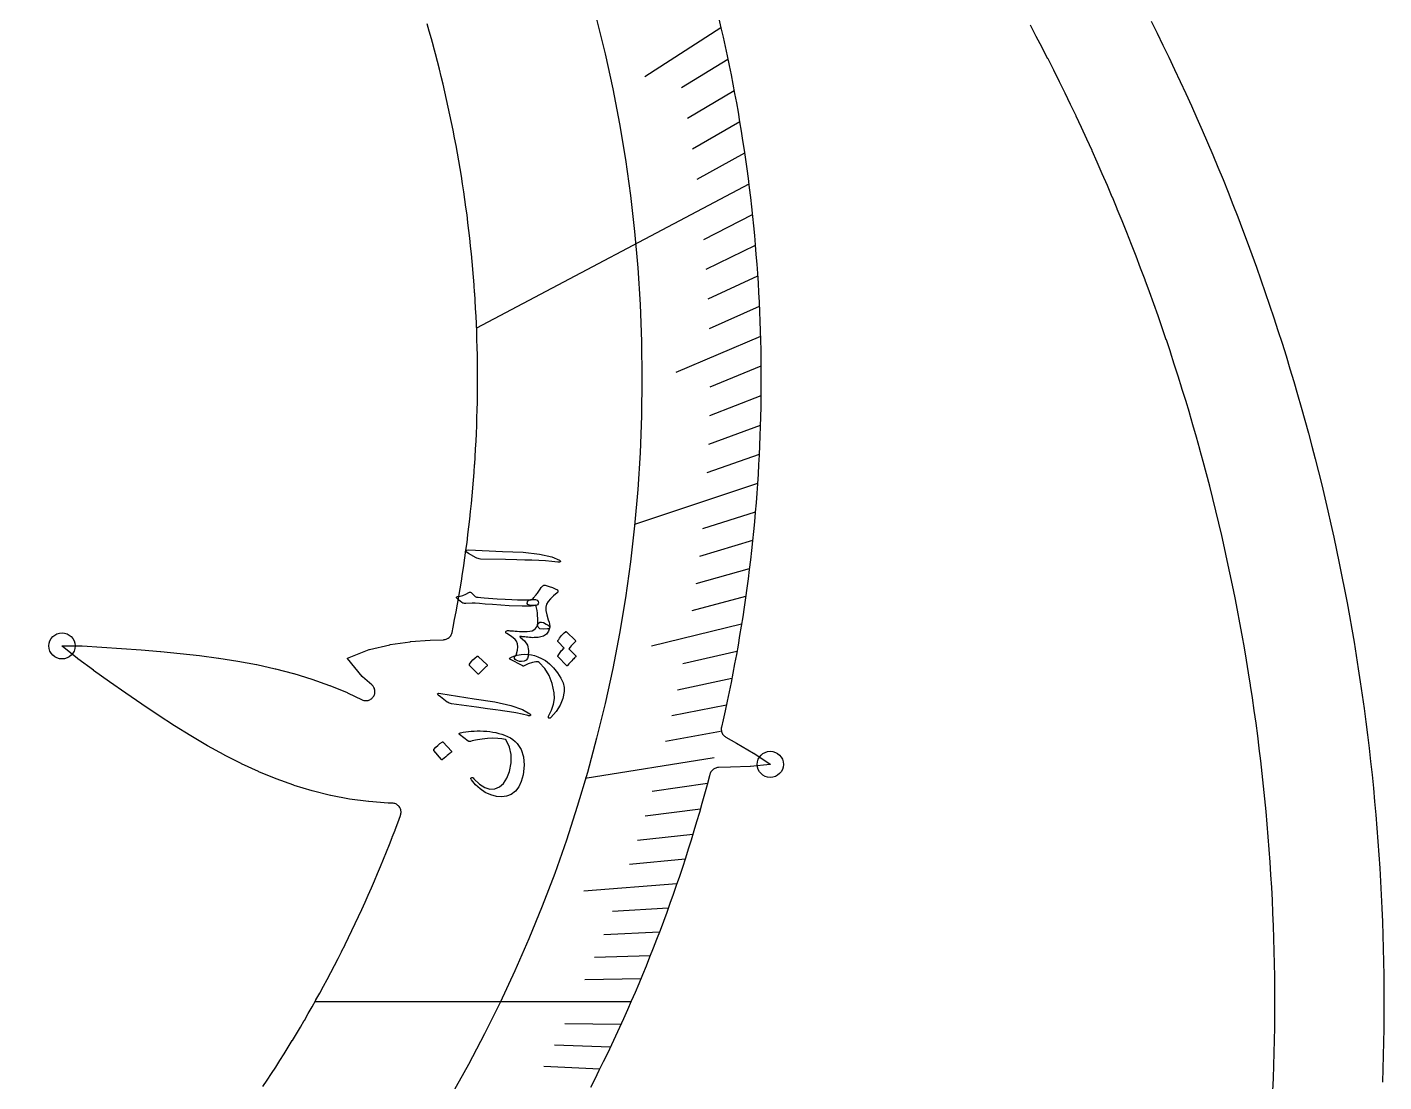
# Model space of a CAD drawing. Header units: millimetres. Extents: x -61 to 61, y -61 to 61.
# Drawn here: x 22.94 to 60.75, y -2.22 to 27.15 of the extents above; entities that cross this region are included whole.
import ezdxf

# ---------------------------------------------------------------- set-up
doc = ezdxf.new("R2010")
doc.units = ezdxf.units.MM
for name, color, linetype in [('CUT_INNER', 6, 'Continuous'), ('CUT_OUTER', 1, 'Continuous'), ('ENGRAVE', 7, 'Continuous'), ('ENGRAVE_FINE', 8, 'Continuous'), ('TEXT', 5, 'Continuous')]:
    doc.layers.add(name, color=color, linetype=linetype)

msp = doc.modelspace()

# ---------------------------------------------------------------- linework, layer by layer
at = {"layer": 'CUT_INNER'}
for points in [[(29.5116, -2.3584), (29.6312, -2.1782), (29.632, -2.177), (29.7505, -1.9961), (29.7514, -1.9948), (29.8687, -1.8131), (29.8696, -1.8119), (29.9858, -1.6295), (29.9866, -1.6282), (30.1018, -1.4452), (30.1026, -1.4439), (30.2166, -1.2601), (30.2174, -1.2588), (30.3303, -1.0744), (30.3311, -1.073), (30.4428, -0.8879), (30.4436, -0.8866), (30.5542, -0.7008), (30.555, -0.6994), (30.6644, -0.513), (30.6652, -0.5116), (30.7735, -0.3245), (30.7743, -0.3231), (30.8814, -0.1353), (30.8822, -0.134), (30.9882, 0.0545), (30.989, 0.0558), (31.0938, 0.245), (31.0945, 0.2463), (31.1982, 0.4361), (31.199, 0.4374), (31.3015, 0.6278), (31.3022, 0.6292), (31.4036, 0.8202), (31.4043, 0.8216), (31.5045, 1.0132), (31.5052, 1.0146), (31.6042, 1.2068), (31.6049, 1.2082), (31.7027, 1.401), (31.7034, 1.4024), (31.8, 1.5959), (31.8007, 1.5972), (31.8961, 1.7913), (31.8968, 1.7927), (31.9911, 1.9873), (31.9917, 1.9887), (32.0848, 2.1839), (32.0854, 2.1853), (32.1773, 2.381), (32.1779, 2.3824), (32.2686, 2.5788), (32.2692, 2.5801), (32.3587, 2.777), (32.3593, 2.7784), (32.4476, 2.9758), (32.4482, 2.9773), (32.5352, 3.1752), (32.5358, 3.1766), (32.6216, 3.3751), (32.6222, 3.3765), (32.7068, 3.5755), (32.7074, 3.577), (32.7908, 3.7765), (32.7914, 3.7779), (32.8735, 3.9779), (32.8741, 3.9794), (32.955, 4.1799), (32.9556, 4.1813), (33.0352, 4.3824), (33.0358, 4.3838), (33.1143, 4.5853), (33.1148, 4.5867), (33.192, 4.7887), (33.1926, 4.7902), (33.2685, 4.9926), (33.2691, 4.9941), (33.3438, 5.197), (33.3443, 5.1984), (33.3461, 5.2034), (33.3534, 5.2273), (33.3583, 5.2518), (33.3607, 5.2767), (33.3606, 5.3017), (33.358, 5.3266), (33.3529, 5.3511), (33.3455, 5.375), (33.3356, 5.398), (33.3235, 5.4199), (33.3093, 5.4405), (33.2931, 5.4595), (33.2751, 5.4769), (33.2554, 5.4923), (33.2343, 5.5058), (33.212, 5.517), (33.1886, 5.526), (33.1645, 5.5325), (33.1398, 5.5367), (33.1148, 5.5383), (33.0095, 5.5399), (33.0021, 5.5403), (32.463, 5.5809), (32.4559, 5.5816), (31.9274, 5.6522), (31.9205, 5.6533), (31.4021, 5.7523), (31.3955, 5.7537), (30.8866, 5.8799), (30.8803, 5.8816), (30.3804, 6.0335), (30.3745, 6.0355), (29.8829, 6.2118), (29.8775, 6.2139), (29.3936, 6.413), (29.3887, 6.4151), (28.9118, 6.6354), (28.9075, 6.6374), (28.4368, 6.8768), (28.4331, 6.8788), (27.9679, 7.1353), (27.9648, 7.1371), (27.5043, 7.4086), (27.5017, 7.4101), (27.0452, 7.6943), (27.0431, 7.6956), (26.5897, 7.9902), (26.5881, 7.9913), (26.1372, 8.2942), (26.136, 8.295), (25.6872, 8.6038), (25.2385, 8.9181), (24.791, 9.2363), (24.7899, 9.237), (24.3483, 9.5581), (24.3423, 9.5627), (23.9164, 9.9133), (23.9125, 9.9168), (23.9182, 9.917), (24.4694, 9.9178), (24.4769, 9.9176), (25.022, 9.8856), (25.0233, 9.8855), (25.5693, 9.8477), (26.1153, 9.806), (26.6602, 9.7599), (26.6616, 9.7598), (27.2023, 9.7078), (27.2042, 9.7076), (27.7416, 9.6477), (27.744, 9.6474), (28.2772, 9.5775), (28.2802, 9.5771), (28.8084, 9.4948), (28.8119, 9.4942), (29.3343, 9.3973), (29.3383, 9.3965), (29.8541, 9.283), (29.8587, 9.2819), (30.3671, 9.1495), (30.3722, 9.1481), (30.8726, 8.995), (30.8781, 8.9932), (31.37, 8.8177), (31.3757, 8.8154), (31.8586, 8.6157), (31.8646, 8.6131), (32.2746, 8.4179), (32.2974, 8.4084), (32.3211, 8.4011), (32.3454, 8.3963), (32.37, 8.3939), (32.3947, 8.3939), (32.4193, 8.3964), (32.4436, 8.4013), (32.4672, 8.4086), (32.49, 8.4181), (32.5118, 8.4299), (32.5323, 8.4438), (32.5513, 8.4596), (32.5686, 8.4772), (32.5842, 8.4965), (32.5977, 8.5172), (32.6092, 8.5391), (32.6184, 8.5621), (32.6253, 8.5858), (32.6298, 8.6101), (32.6319, 8.6348), (32.6315, 8.6595), (32.6287, 8.6841), (32.6235, 8.7083), (32.616, 8.7318), (32.6061, 8.7545), (32.594, 8.7761), (32.5799, 8.7964), (32.5638, 8.8152), (32.546, 8.8324), (32.2863, 9.0578), (32.2825, 9.0614), (32.2791, 9.0653), (31.8689, 9.5642), (31.8654, 9.5688), (31.8706, 9.5713), (32.4676, 9.8178), (32.4725, 9.8196), (32.4775, 9.821), (33.0453, 9.9505), (33.0548, 9.9523), (33.6116, 10.0347), (33.6195, 10.0356), (34.1679, 10.081), (34.1754, 10.0814), (34.5422, 10.0898), (34.5662, 10.0915), (34.5899, 10.0956), (34.6132, 10.1018), (34.6357, 10.1103), (34.6573, 10.1209), (34.6778, 10.1336), (34.6969, 10.1481), (34.7146, 10.1644), (34.7307, 10.1824), (34.7449, 10.2018), (34.7572, 10.2225), (34.7675, 10.2442), (34.7756, 10.2669), (34.7815, 10.2902), (34.8107, 10.4346), (34.811, 10.4361), (34.8525, 10.6484), (34.8528, 10.6499), (34.893, 10.8623), (34.8933, 10.8639), (34.9322, 11.0766), (34.9325, 11.0781), (34.9701, 11.291), (34.9704, 11.2925), (35.0067, 11.5057), (35.007, 11.5072), (35.042, 11.7206), (35.0422, 11.7221), (35.0759, 11.9357), (35.0761, 11.9373), (35.1085, 12.1511), (35.1088, 12.1526), (35.1398, 12.3666), (35.14, 12.3681), (35.1698, 12.5823), (35.17, 12.5838), (35.1985, 12.7982), (35.1987, 12.7997), (35.2258, 13.0142), (35.226, 13.0158), (35.2518, 13.2305), (35.252, 13.232), (35.2765, 13.4468), (35.2766, 13.4484), (35.2998, 13.6634), (35.3, 13.6649), (35.3218, 13.88), (35.322, 13.8816), (35.3425, 14.0968), (35.3426, 14.0984), (35.3619, 14.3137), (35.362, 14.3153), (35.3799, 14.5308), (35.38, 14.5323), (35.3966, 14.7479), (35.3967, 14.7495), (35.4119, 14.9652), (35.412, 14.9667), (35.426, 15.1825), (35.4261, 15.184), (35.4387, 15.3999), (35.4387, 15.4014), (35.45, 15.6174), (35.4501, 15.6189), (35.46, 15.8349), (35.4601, 15.8365), (35.4687, 16.0525), (35.4688, 16.0541), (35.4761, 16.2702), (35.4761, 16.2717), (35.4821, 16.4879), (35.4821, 16.4894), (35.4868, 16.7056), (35.4868, 16.7072), (35.4901, 16.9234), (35.4901, 16.9249), (35.4921, 17.1412), (35.4921, 17.1427), (35.4928, 17.3589), (35.4928, 17.3605), (35.4921, 17.5767), (35.4921, 17.5782), (35.4901, 17.7945), (35.4901, 17.796), (35.4868, 18.0122), (35.4868, 18.0138), (35.4821, 18.23), (35.4821, 18.2315), (35.4761, 18.4477), (35.4761, 18.4492), (35.4688, 18.6653), (35.4687, 18.6669), (35.4601, 18.8829), (35.46, 18.8845), (35.4501, 19.1005), (35.45, 19.102), (35.4387, 19.318), (35.4387, 19.3195), (35.4261, 19.5354), (35.426, 19.5369), (35.412, 19.7527), (35.4119, 19.7542), (35.3967, 19.9699), (35.3966, 19.9715), (35.38, 20.1871), (35.3799, 20.1886), (35.362, 20.4041), (35.3619, 20.4056), (35.3426, 20.621), (35.3425, 20.6226), (35.322, 20.8378), (35.3218, 20.8394), (35.3, 21.0545), (35.2998, 21.056), (35.2766, 21.271), (35.2765, 21.2726), (35.252, 21.4874), (35.2518, 21.4889), (35.226, 21.7036), (35.2258, 21.7052), (35.1987, 21.9197), (35.1985, 21.9212), (35.17, 22.1356), (35.1698, 22.1371), (35.14, 22.3513), (35.1398, 22.3528), (35.1088, 22.5668), (35.1085, 22.5683), (35.0761, 22.7821), (35.0759, 22.7837), (35.0422, 22.9973), (35.042, 22.9988), (35.007, 23.2122), (35.0067, 23.2137), (34.9704, 23.4269), (34.9701, 23.4284), (34.9325, 23.6413), (34.9322, 23.6428), (34.8933, 23.8555), (34.893, 23.8571), (34.8528, 24.0695), (34.8525, 24.071), (34.811, 24.2832), (34.8107, 24.2848), (34.7678, 24.4967), (34.7675, 24.4982), (34.7234, 24.7099), (34.7231, 24.7114), (34.6776, 24.9228), (34.6773, 24.9243), (34.6306, 25.1355), (34.6302, 25.137), (34.5822, 25.3478), (34.5819, 25.3493), (34.5325, 25.5599), (34.5322, 25.5613), (34.4816, 25.7716), (34.4812, 25.7731), (34.4293, 25.983), (34.4289, 25.9845), (34.3758, 26.1941), (34.3754, 26.1956), (34.3209, 26.4049), (34.3205, 26.4063), (34.2648, 26.6153), (34.2644, 26.6168), (34.2073, 26.8253), (34.2069, 26.8268), (34.1486, 27.0351), (34.1482, 27.0365), (34.0886, 27.2444)], [(42.216, 27.3861), (42.2767, 27.1269), (42.3358, 26.8673), (42.3934, 26.6074), (42.4493, 26.3471), (42.5037, 26.0864), (42.5564, 25.8255), (42.6076, 25.5642), (42.6571, 25.3026), (42.705, 25.0407), (42.7514, 24.7785), (42.7961, 24.5161), (42.8392, 24.2534), (42.8807, 23.9904), (42.9206, 23.7271), (42.9588, 23.4637), (42.9955, 23.2), (43.0305, 22.936), (43.0639, 22.6719), (43.0957, 22.4076), (43.1258, 22.143), (43.1544, 21.8783), (43.1813, 21.6135), (43.2066, 21.3484), (43.2302, 21.0832), (43.2523, 20.8179), (43.2727, 20.5524), (43.2915, 20.2869), (43.3086, 20.0212), (43.3241, 19.7554), (43.338, 19.4895), (43.3502, 19.2236), (43.3609, 18.9575), (43.3699, 18.6914), (43.3772, 18.4253), (43.3829, 18.1591), (43.387, 17.8929), (43.3895, 17.6267), (43.3903, 17.3605), (43.3895, 17.0942), (43.387, 16.828), (43.383, 16.5618), (43.3772, 16.2956), (43.3699, 16.0295), (43.3609, 15.7634), (43.3503, 15.4974), (43.3381, 15.2314), (43.3242, 14.9655), (43.3087, 14.6997), (43.2916, 14.434), (43.2728, 14.1685), (43.2524, 13.903), (43.2304, 13.6377), (43.2067, 13.3725), (43.1814, 13.1075), (43.1545, 12.8426), (43.126, 12.5779), (43.0959, 12.3134), (43.0641, 12.049), (43.0307, 11.7849), (42.9957, 11.521), (42.959, 11.2573), (42.9208, 10.9938), (42.8809, 10.7305), (42.8394, 10.4675), (42.7963, 10.2048), (42.7516, 9.9424), (42.7053, 9.6802), (42.6574, 9.4183), (42.6079, 9.1567), (42.5567, 8.8954), (42.504, 8.6345), (42.4496, 8.3738), (42.3937, 8.1135), (42.3362, 7.8536), (42.2902, 7.6519), (42.286, 7.6277), (42.2841, 7.6033), (42.2846, 7.5788), (42.2875, 7.5545), (42.2928, 7.5305), (42.3004, 7.5072), (42.3103, 7.4848), (42.3223, 7.4634), (42.3363, 7.4433), (42.3522, 7.4247), (42.3699, 7.4077), (42.3892, 7.3926), (42.4098, 7.3794), (42.7091, 7.208), (42.7103, 7.2074), (43.1813, 6.9311), (43.1877, 6.9271), (43.6459, 6.62), (43.6501, 6.6169), (43.6446, 6.6161), (43.096, 6.5613), (43.0885, 6.5608), (42.5429, 6.5392), (42.5416, 6.5391), (42.2029, 6.5293), (42.1782, 6.5274), (42.1538, 6.523), (42.13, 6.5162), (42.107, 6.5072), (42.085, 6.4958), (42.0642, 6.4824), (42.0449, 6.467), (42.0271, 6.4498), (42.0112, 6.4308), (41.9972, 6.4104), (41.9853, 6.3887), (41.9756, 6.366), (41.9682, 6.3424), (41.9576, 6.3017), (41.889, 6.0445), (41.8187, 5.7877), (41.7469, 5.5313), (41.6736, 5.2754), (41.5986, 5.0199), (41.5221, 4.7649), (41.4441, 4.5104), (41.3645, 4.2563), (41.2833, 4.0027), (41.2006, 3.7497), (41.1163, 3.4971), (41.0304, 3.2451), (40.9431, 2.9936), (40.8541, 2.7427), (40.7637, 2.4923), (40.6717, 2.2424), (40.5782, 1.9932), (40.4831, 1.7445), (40.3865, 1.4964), (40.2884, 1.2488), (40.1888, 1.0019), (40.0877, 0.7557), (39.9851, 0.51), (39.8809, 0.265), (39.7753, 0.0206), (39.6681, -0.2231), (39.5595, -0.4662), (39.4494, -0.7086), (39.3378, -0.9503), (39.2247, -1.1914), (39.1101, -1.4317), (38.9941, -1.6713), (38.8766, -1.9102), (38.7576, -2.1484), (38.6372, -2.3858)], [(57.6593, -2.4773), (57.6734, -2.125), (57.6734, -2.1235), (57.6853, -1.7711), (57.6854, -1.7696), (57.6951, -1.4171), (57.6951, -1.4156), (57.7027, -1.0631), (57.7027, -1.0615), (57.7081, -0.709), (57.7082, -0.7075), (57.7114, -0.3549), (57.7114, -0.3534), (57.7125, -0.0008), (57.7125, 0.0008), (57.7114, 0.3534), (57.7114, 0.3549), (57.7082, 0.7075), (57.7081, 0.709), (57.7027, 1.0615), (57.7027, 1.0631), (57.6951, 1.4156), (57.6951, 1.4171), (57.6854, 1.7696), (57.6853, 1.7711), (57.6734, 2.1235), (57.6734, 2.125), (57.6593, 2.4773), (57.6592, 2.4788), (57.643, 2.8311), (57.6429, 2.8326), (57.6246, 3.1847), (57.6245, 3.1862), (57.6039, 3.5382), (57.6038, 3.5397), (57.5811, 3.8916), (57.581, 3.8931), (57.5562, 4.2448), (57.5561, 4.2464), (57.5291, 4.5979), (57.5289, 4.5994), (57.4998, 4.9508), (57.4996, 4.9523), (57.4683, 5.3035), (57.4682, 5.3051), (57.4347, 5.6561), (57.4345, 5.6576), (57.3989, 6.0084), (57.3987, 6.0099), (57.3609, 6.3604), (57.3608, 6.362), (57.3208, 6.7123), (57.3207, 6.7138), (57.2786, 7.0639), (57.2784, 7.0654), (57.2341, 7.4152), (57.2339, 7.4167), (57.1876, 7.7662), (57.1874, 7.7677), (57.1388, 8.117), (57.1386, 8.1185), (57.088, 8.4674), (57.0877, 8.4689), (57.0349, 8.8175), (57.0347, 8.8191), (56.9798, 9.1673), (56.9795, 9.1689), (56.9224, 9.5168), (56.9222, 9.5183), (56.863, 9.8659), (56.8627, 9.8674), (56.8014, 10.2146), (56.8011, 10.2161), (56.7376, 10.5629), (56.7373, 10.5644), (56.6717, 10.9109), (56.6714, 10.9124), (56.6037, 11.2584), (56.6034, 11.2599), (56.5336, 11.6055), (56.5333, 11.607), (56.4613, 11.9522), (56.461, 11.9537), (56.3869, 12.2984), (56.3866, 12.2999), (56.3104, 12.6441), (56.31, 12.6456), (56.2317, 12.9894), (56.2314, 12.9909), (56.151, 13.3342), (56.1506, 13.3357), (56.0681, 13.6785), (56.0677, 13.68), (55.9831, 14.0222), (55.9827, 14.0237), (55.896, 14.3655), (55.8956, 14.367), (55.8068, 14.7082), (55.8064, 14.7097), (55.7155, 15.0503), (55.7151, 15.0518), (55.6221, 15.3919), (55.6217, 15.3934), (55.5266, 15.7329), (55.5262, 15.7344), (55.4291, 16.0733), (55.4286, 16.0748), (55.3294, 16.4131), (55.329, 16.4146), (55.2276, 16.7523), (55.2272, 16.7538), (55.1238, 17.0909), (55.1234, 17.0923), (55.0179, 17.4288), (55.0174, 17.4302), (54.9099, 17.766), (54.9095, 17.7675), (54.7999, 18.1026), (54.7994, 18.1041), (54.6878, 18.4385), (54.6873, 18.44), (54.5736, 18.7737), (54.5731, 18.7752), (54.4574, 19.1082), (54.4569, 19.1097), (54.3391, 19.442), (54.3386, 19.4435), (54.2188, 19.7751), (54.2183, 19.7765), (54.0964, 20.1074), (54.0959, 20.1088), (53.972, 20.4389), (53.9715, 20.4404), (53.8456, 20.7697), (53.8451, 20.7712), (53.7172, 21.0997), (53.7166, 21.1012), (53.5867, 21.4289), (53.5861, 21.4304), (53.4542, 21.7573), (53.4536, 21.7587), (53.3197, 22.0849), (53.3191, 22.0863), (53.1832, 22.4117), (53.1826, 22.4131), (53.0447, 22.7376), (53.0441, 22.739), (52.9041, 23.0626), (52.9035, 23.064), (52.7616, 23.3868), (52.761, 23.3882), (52.6171, 23.7101), (52.6165, 23.7115), (52.4707, 24.0325), (52.47, 24.0339), (52.3222, 24.354), (52.3216, 24.3554), (52.1718, 24.6746), (52.1712, 24.676), (52.0194, 24.9942), (52.0188, 24.9956), (51.8651, 25.3129), (51.8644, 25.3143), (51.7088, 25.6307), (51.7081, 25.6321), (51.5506, 25.9475), (51.5499, 25.9489), (51.3904, 26.2633), (51.3897, 26.2647), (51.2283, 26.5782), (51.2275, 26.5795), (51.0642, 26.892), (51.0635, 26.8933), (50.8982, 27.2048)]]:
    msp.add_lwpolyline(points, dxfattribs=at)
at = {"layer": 'CUT_OUTER'}
msp.add_lwpolyline([(54.263, 27.3146), (54.4296, 26.9811), (54.5941, 26.6466), (54.7566, 26.3111), (54.917, 25.9747), (55.0754, 25.6372), (55.2316, 25.2988), (55.3858, 24.9594), (55.5379, 24.6191), (55.6879, 24.2779), (55.8359, 23.9357), (55.9817, 23.5927), (56.1254, 23.2487), (56.267, 22.9039), (56.4065, 22.5582), (56.5438, 22.2117), (56.679, 21.8643), (56.8121, 21.5161), (56.9431, 21.1671), (57.0719, 20.8174), (57.1985, 20.4668), (57.323, 20.1154), (57.4454, 19.7633), (57.5656, 19.4105), (57.6836, 19.0569), (57.7994, 18.7026), (57.9131, 18.3476), (58.0246, 17.9919), (58.1339, 17.6355), (58.241, 17.2785), (58.3459, 16.9208), (58.4487, 16.5625), (58.5492, 16.2035), (58.6475, 15.844), (58.7436, 15.4838), (58.8375, 15.1231), (58.9292, 14.7618), (59.0187, 14.3999), (59.1059, 14.0375), (59.1909, 13.6746), (59.2737, 13.3111), (59.3543, 12.9472), (59.4326, 12.5828), (59.5087, 12.2179), (59.5826, 11.8525), (59.6542, 11.4867), (59.7235, 11.1204), (59.7906, 10.7538), (59.8555, 10.3867), (59.9181, 10.0192), (59.9784, 9.6514), (60.0365, 9.2832), (60.0924, 8.9146), (60.1459, 8.5457), (60.1972, 8.1765), (60.2463, 7.807), (60.293, 7.4372), (60.3375, 7.0671), (60.3798, 6.6968), (60.4197, 6.3261), (60.4574, 5.9553), (60.4928, 5.5842), (60.5259, 5.2129), (60.5568, 4.8415), (60.5853, 4.4698), (60.6116, 4.098), (60.6356, 3.726), (60.6573, 3.3539), (60.6768, 2.9816), (60.6939, 2.6093), (60.7088, 2.2368), (60.7214, 1.8643), (60.7317, 1.4916), (60.7397, 1.119), (60.7454, 0.7463), (60.7488, 0.3735), (60.75, 0.0008), (60.7489, -0.372), (60.7454, -0.7447), (60.7397, -1.1174), (60.7317, -1.4901), (60.7214, -1.8627), (60.7089, -2.2353)], dxfattribs=at)
at = {"layer": 'ENGRAVE'}
for points in [[(43.0505, 22.7793), (35.4649, 18.7655)], [(43.292, 14.441), (39.867, 13.2985)], [(42.086, 6.8011), (38.4941, 6.2206)], [(39.7663, 0), (30.9577, 0)]]:
    msp.add_lwpolyline(points, dxfattribs=at)
for centre, radius in [((0, 17.3597), 40.0734), ((23.9118, 9.917), 0.3645), ((43.6508, 6.6167), 0.3645)]:
    msp.add_circle(centre, radius, dxfattribs=at)
at = {"layer": 'ENGRAVE_FINE'}
for points in [[(42.2761, 27.1296), (40.1506, 25.7656)], [(42.4691, 26.2532), (41.1803, 25.4565)], [(42.6427, 25.3796), (41.3389, 24.6036)], [(42.7972, 24.5091), (41.4788, 23.7541)], [(42.9331, 23.6422), (41.6003, 22.9083)], [(43.1499, 21.9207), (41.7899, 21.2298)], [(43.2317, 21.0668), (41.8586, 20.3977)], [(43.2961, 20.2179), (41.9105, 19.5709)], [(43.3435, 19.3744), (41.9457, 18.7496)], [(43.3743, 18.5365), (41.0207, 17.5307)], [(43.3889, 17.7045), (41.9681, 17.1248)], [(43.3876, 16.8788), (41.9559, 16.3218)], [(43.3708, 16.0594), (41.9286, 15.5254)], [(43.3388, 15.2467), (41.8867, 14.7359)], [(43.2308, 13.6423), (41.7599, 13.1781)], [(43.1554, 12.8509), (41.6759, 12.4103)], [(43.0663, 12.067), (41.5786, 11.6501)], [(42.9638, 11.2907), (41.4683, 10.8977)], [(42.8482, 10.5222), (40.3382, 9.9058)], [(42.7199, 9.7617), (41.2103, 9.4167)], [(42.5792, 9.0092), (41.0632, 8.6884)], [(42.4264, 8.2648), (40.9045, 7.9683)], [(42.2619, 7.5288), (40.7346, 7.2567)], [(41.899, 6.0819), (40.3622, 5.8588)], [(41.7013, 5.3712), (40.1604, 5.1728)], [(41.493, 4.6692), (39.9485, 4.4954)], [(41.2746, 3.9758), (39.727, 3.8267)], [(41.0462, 3.2912), (38.4567, 3.0835)], [(40.8083, 2.6153), (39.256, 2.5158)], [(40.5611, 1.9482), (39.0071, 1.8735)], [(40.3048, 1.2899), (38.7497, 1.2402)], [(40.0398, 0.6405), (38.4839, 0.6156)], [(39.4846, -0.6316), (37.9287, -0.6068)], [(39.1948, -1.2544), (37.6396, -1.2046)], [(38.8973, -1.8683), (37.3434, -1.7936)]]:
    msp.add_lwpolyline(points, dxfattribs=at)
at = {"layer": 'TEXT'}
for points in [[(35.2435, 12.4911), (35.1782, 12.5351), (35.1573, 12.5661), (35.181, 12.5841), (35.2492, 12.5893), (36.1883, 12.5487), (36.7648, 12.5244), (37.2214, 12.4761), (37.5581, 12.4025), (37.7747, 12.3025), (37.7914, 12.2872), (37.7999, 12.2746), (37.8, 12.2645), (37.7917, 12.257), (37.7797, 12.2517), (37.7646, 12.2489), (37.7464, 12.2484), (37.7252, 12.2503), (37.5612, 12.2725), (37.3862, 12.2884), (37.2003, 12.2982), (37.0034, 12.3019), (36.9521, 12.3038), (36.8133, 12.3078), (36.587, 12.3138), (36.2733, 12.3224), (35.577, 12.3376), (35.5403, 12.341), (35.507, 12.3475), (35.477, 12.3573), (35.4504, 12.3703)], [(35.8019, 11.2499), (36.0432, 11.2327), (36.2579, 11.2188), (36.446, 11.2082), (36.6075, 11.2009), (36.7422, 11.1968), (36.8498, 11.1959), (36.9304, 11.1982), (36.9838, 11.2036), (37.0531, 11.2129), (37.1085, 11.2081), (37.1499, 11.1891), (37.1773, 11.1558), (37.1892, 11.1184), (37.1842, 11.0873), (37.1623, 11.0624), (37.1236, 11.0439), (36.9842, 11.0236), (36.7347, 11.0203), (36.3752, 11.0343), (35.9058, 11.0661), (35.7045, 11.0837), (35.5436, 11.0968), (35.4231, 11.1052), (35.343, 11.1089), (35.1629, 11.1), (35.1314, 11.1003), (35.1035, 11.1042), (35.0791, 11.1115), (35.0582, 11.1224), (35.0095, 11.1626), (34.9719, 11.1939), (34.9453, 11.2163), (34.9297, 11.2298), (34.9078, 11.2557), (34.9018, 11.2751), (34.9115, 11.2881), (34.9372, 11.2947), (35.0078, 11.3024), (35.0837, 11.3236), (35.1648, 11.3584), (35.251, 11.4069), (35.268, 11.4156), (35.2839, 11.418), (35.2987, 11.4141), (35.3125, 11.4039), (35.3287, 11.3886), (35.3438, 11.3741), (35.3579, 11.3604), (35.3708, 11.3477), (35.3827, 11.3358), (35.3936, 11.3247), (35.4033, 11.3146), (35.4121, 11.3053), (35.4272, 11.2916), (35.4429, 11.2814), (35.4592, 11.2749), (35.4761, 11.272), (35.5139, 11.2704), (35.5808, 11.2662), (35.6768, 11.2593), (35.8019, 11.2499)], [(36.8768, 11.0975), (36.8806, 11.1424), (36.8977, 11.1753), (36.9284, 11.1963), (36.9725, 11.2055), (36.9942, 11.2094), (37.0166, 11.2204), (37.0397, 11.2387), (37.0635, 11.2642), (37.0765, 11.2805), (37.091, 11.2986), (37.1069, 11.3183), (37.1243, 11.3398), (37.1427, 11.3631), (37.1616, 11.3882), (37.1811, 11.4153), (37.2011, 11.4442), (37.2384, 11.4982), (37.2694, 11.5406), (37.2943, 11.5713), (37.3129, 11.5904), (37.3286, 11.6028), (37.344, 11.61), (37.359, 11.6118), (37.3737, 11.6083), (37.4841, 11.5749), (37.5781, 11.5425), (37.6559, 11.511), (37.7174, 11.4805), (37.7248, 11.4739), (37.7295, 11.4648), (37.7313, 11.4532), (37.7303, 11.4391), (37.7268, 11.4216), (37.7224, 11.4077), (37.7172, 11.3974), (37.711, 11.3908), (37.6071, 11.3078), (37.5233, 11.2279), (37.4595, 11.1509), (37.4159, 11.0767), (37.3957, 10.9976), (37.3973, 10.8991), (37.4203, 10.7809), (37.4647, 10.6429), (37.4866, 10.576), (37.5005, 10.5189), (37.5064, 10.4715), (37.5044, 10.434), (37.498, 10.4169), (37.4861, 10.4038), (37.4686, 10.3946), (37.4456, 10.3895), (37.3175, 10.3813), (37.2282, 10.3966), (37.1778, 10.435), (37.1662, 10.4965), (37.1704, 10.5592), (37.172, 10.6239), (37.1709, 10.6904), (37.1671, 10.7589), (37.1603, 10.8291), (37.1503, 10.9007), (37.137, 10.9738), (37.1204, 11.0483), (37.0152, 11.0434), (36.9395, 11.05), (36.8934, 11.068), (36.8768, 11.0975)], [(36.28, 10.3148), (36.2897, 10.33), (36.3043, 10.3399), (36.3237, 10.3445), (36.3479, 10.344), (36.3646, 10.343), (36.3878, 10.3416), (36.4175, 10.3396), (36.4536, 10.3371), (36.496, 10.3341), (36.5443, 10.3307), (36.5987, 10.3269), (36.659, 10.3227), (36.7745, 10.3161), (36.8719, 10.317), (36.9513, 10.3253), (37.0127, 10.341), (37.0629, 10.365), (37.1053, 10.399), (37.1397, 10.4428), (37.1662, 10.4965), (37.1933, 10.5462), (37.229, 10.5743), (37.2734, 10.5807), (37.3264, 10.5654), (37.4078, 10.5269), (37.4647, 10.4928), (37.4971, 10.4631), (37.5051, 10.4379), (37.4701, 10.3283), (37.4106, 10.2448), (37.3267, 10.1874), (37.2185, 10.1562), (37.1856, 10.1529), (37.1507, 10.1502), (37.1136, 10.1481), (37.0746, 10.1468), (37.0333, 10.1466), (36.9897, 10.1481), (36.9437, 10.1513), (36.8954, 10.1562), (36.8485, 10.1616), (36.8068, 10.1662), (36.7703, 10.17), (36.739, 10.1731), (36.7135, 10.1755), (36.6941, 10.1775), (36.681, 10.179), (36.6742, 10.18), (36.671, 10.1803), (36.6688, 10.18), (36.6678, 10.179), (36.6678, 10.1773), (36.6692, 10.1749), (36.6721, 10.1716), (36.6765, 10.1676), (36.6825, 10.1628), (36.8028, 10.0604), (36.8802, 9.9371), (36.9145, 9.7931), (36.9056, 9.6286), (36.8836, 9.5624), (36.8455, 9.5154), (36.7915, 9.4877), (36.7215, 9.4791), (36.6609, 9.4848), (36.611, 9.497), (36.5718, 9.5156), (36.5432, 9.5408), (36.5254, 9.568), (36.5182, 9.5929), (36.5218, 9.6155), (36.5361, 9.6359), (36.5533, 9.6525), (36.5662, 9.6675), (36.5749, 9.6811), (36.5794, 9.693), (36.6056, 9.8004), (36.6134, 9.8954), (36.6029, 9.9781), (36.5741, 10.0482), (36.5415, 10.0923), (36.4857, 10.1424), (36.4066, 10.1983), (36.3044, 10.26), (36.2882, 10.2707), (36.2787, 10.2833), (36.276, 10.298), (36.28, 10.3148)], [(37.7355, 10.0322), (37.7317, 10.0379), (37.7302, 10.0452), (37.731, 10.054), (37.734, 10.0644), (37.7551, 10.0997), (37.7774, 10.1335), (37.8009, 10.1659), (37.8255, 10.1969), (37.8515, 10.2266), (37.8792, 10.2553), (37.9087, 10.2829), (37.9399, 10.3095), (37.9488, 10.3142), (37.9575, 10.3153), (37.966, 10.313), (37.9744, 10.3071), (38.2247, 10.0667), (38.2275, 10.0608), (38.226, 10.0533), (38.2204, 10.044), (38.2105, 10.033), (38.2019, 10.0258), (38.1897, 10.0137), (38.174, 9.9968), (38.1545, 9.975), (38.1312, 9.9483), (38.1037, 9.9163), (38.072, 9.8791), (38.036, 9.8367), (38.2275, 9.6446), (38.2329, 9.6364), (38.2328, 9.6273), (38.2271, 9.6173), (38.2159, 9.6063), (38.2061, 9.5969), (38.1914, 9.5819), (38.1716, 9.5613), (38.1467, 9.5352), (38.1167, 9.503), (38.0814, 9.4644), (38.0408, 9.4194), (37.9949, 9.368), (37.9881, 9.3631), (37.9819, 9.3616), (37.9764, 9.3635), (37.9717, 9.3688), (37.7379, 9.615), (37.7342, 9.6208), (37.7328, 9.6281), (37.7336, 9.6369), (37.7367, 9.6474), (37.7535, 9.6776), (37.7717, 9.7065), (37.7913, 9.7341), (37.8123, 9.7605), (37.8345, 9.7857), (37.8577, 9.8097), (37.8819, 9.8325), (37.907, 9.8542)], [(35.2703, 9.3752), (35.2667, 9.3807), (35.2653, 9.3876), (35.2662, 9.396), (35.2694, 9.4056), (35.3145, 9.4691), (35.3651, 9.5272), (35.4212, 9.5799), (35.4829, 9.6274), (35.4916, 9.6314), (35.4996, 9.6323), (35.507, 9.6299), (35.5136, 9.6245), (35.7595, 9.391), (35.7649, 9.3831), (35.7647, 9.3745), (35.7589, 9.3652), (35.7477, 9.3553), (35.7379, 9.3467), (35.7231, 9.333), (35.7032, 9.3143), (35.6782, 9.2905), (35.6481, 9.2612), (35.6126, 9.226), (35.5718, 9.1849), (35.5257, 9.1379), (35.5185, 9.132), (35.512, 9.1296), (35.5065, 9.1309), (35.5017, 9.1358)], [(37.5358, 7.9224), (37.5252, 7.9123), (37.5148, 7.9053), (37.5046, 7.9012), (37.4948, 7.9001), (37.4872, 7.9013), (37.4802, 7.9048), (37.4738, 7.9108), (37.468, 7.9191), (37.4653, 7.9269), (37.4654, 7.936), (37.4683, 7.9465), (37.4739, 7.9583), (37.5571, 8.1275), (37.6105, 8.2936), (37.6344, 8.4561), (37.6286, 8.6148), (37.5742, 8.87), (37.4858, 9.0956), (37.364, 9.2916), (37.2093, 9.4578), (37.2062, 9.4604), (37.2035, 9.4626), (37.2012, 9.4644), (37.1993, 9.4659), (37.1976, 9.4671), (37.1959, 9.4681), (37.1941, 9.4689), (37.1923, 9.4694), (37.1145, 9.4733), (37.0194, 9.4557), (36.907, 9.4169), (36.7773, 9.3571), (36.7696, 9.3556), (36.7632, 9.3552), (36.758, 9.3561), (36.754, 9.3582), (36.3965, 9.5489), (36.3848, 9.5638), (36.3988, 9.5824), (36.4385, 9.6048), (36.5039, 9.631), (36.6005, 9.6601), (36.704, 9.6777), (36.8144, 9.6838), (36.9316, 9.6783), (36.9964, 9.6685), (37.0754, 9.6474), (37.1687, 9.6148), (37.2761, 9.5709), (37.3885, 9.5088), (37.5004, 9.421), (37.6115, 9.3075), (37.7216, 9.1677), (37.8144, 9.0219), (37.8766, 8.8857), (37.9083, 8.7594), (37.9098, 8.6433), (37.868, 8.4478), (37.7916, 8.2622), (37.6809, 8.0869), (37.5358, 7.9224)], [(34.4569, 8.498), (34.397, 8.5492), (34.3798, 8.5823), (34.4054, 8.5975), (34.4737, 8.5949), (35.4021, 8.4473), (35.972, 8.3573), (36.4202, 8.2572), (36.7463, 8.1456), (36.95, 8.0215), (36.9649, 8.0045), (36.9718, 7.9909), (36.9707, 7.9809), (36.9617, 7.9744), (36.9491, 7.9706), (36.9338, 7.9694), (36.9157, 7.971), (36.8949, 7.9753), (36.7345, 8.0161), (36.5625, 8.0519), (36.3788, 8.0828), (36.1836, 8.109), (36.1329, 8.1168), (35.9954, 8.1366), (35.7713, 8.1684), (35.4607, 8.2128), (34.7707, 8.3074), (34.7346, 8.3149), (34.7023, 8.3252), (34.6736, 8.3384), (34.6486, 8.3543)], [(34.2774, 7.0044), (34.2741, 7.0102), (34.2733, 7.0171), (34.2747, 7.0253), (34.2785, 7.0346), (34.3278, 7.0941), (34.3822, 7.1478), (34.4417, 7.1958), (34.5065, 7.2382), (34.5154, 7.2416), (34.5235, 7.2418), (34.5306, 7.239), (34.5369, 7.2331), (34.7662, 6.9845), (34.7709, 6.9763), (34.7702, 6.9678), (34.7638, 6.9591), (34.7519, 6.9501), (34.7416, 6.9423), (34.7259, 6.9299), (34.7048, 6.9128), (34.6783, 6.891), (34.6462, 6.8643), (34.6085, 6.8321), (34.565, 6.7944), (34.5159, 6.7514), (34.5082, 6.746), (34.5017, 6.7442), (34.4962, 6.7459), (34.4918, 6.7511)], [(35.0186, 7.4983), (35.0891, 7.5108), (35.1621, 7.5218), (35.2377, 7.5312), (35.3157, 7.5391), (35.3966, 7.5448), (35.4807, 7.5478), (35.568, 7.5481), (35.6585, 7.5456), (35.7479, 7.5404), (35.8354, 7.5314), (35.9212, 7.5185), (36.0051, 7.5016), (36.0874, 7.4808), (36.1684, 7.4559), (36.248, 7.4269), (36.3262, 7.3938), (36.4064, 7.3523), (36.4784, 7.306), (36.5421, 7.2548), (36.5974, 7.1987), (36.7111, 7.028), (36.7771, 6.8256), (36.7946, 6.5918), (36.7633, 6.3271), (36.7125, 6.1439), (36.64, 5.992), (36.5462, 5.8716), (36.4312, 5.783), (36.3026, 5.7302), (36.1651, 5.7098), (36.0188, 5.7217), (35.8638, 5.7654), (35.7082, 5.8386), (35.5664, 5.9327), (35.4381, 6.0475), (35.3232, 6.1827), (35.3113, 6.2021), (35.3066, 6.2187), (35.3089, 6.2326), (35.3184, 6.2437), (35.3336, 6.252), (35.3506, 6.2504), (35.3695, 6.2388), (35.3902, 6.2171), (35.5424, 6.0704), (35.691, 5.9741), (35.8362, 5.9287), (35.9783, 5.935), (36.1075, 5.9885), (36.2185, 6.0873), (36.311, 6.2313), (36.3844, 6.4206), (36.4314, 6.6617), (36.4313, 6.8884), (36.3845, 7.0999), (36.2912, 7.2957), (36.2873, 7.3003), (36.2808, 7.3046), (36.2717, 7.3086), (36.2601, 7.3123), (36.1664, 7.3326), (36.0534, 7.3428), (35.9214, 7.3432), (35.7703, 7.3339), (35.6934, 7.3265), (35.6216, 7.3187), (35.5549, 7.3105), (35.4933, 7.302), (35.4369, 7.2928), (35.386, 7.2827), (35.3405, 7.2715), (35.3003, 7.2593), (35.2797, 7.254), (35.2617, 7.2528), (35.2464, 7.2557), (35.2338, 7.2628), (34.9924, 7.4478), (34.9794, 7.4623), (34.9795, 7.4756), (34.9925, 7.4876), (35.0186, 7.4983)]]:
    msp.add_lwpolyline(points, close=True, dxfattribs=at)

doc.saveas('drawing.dxf')
